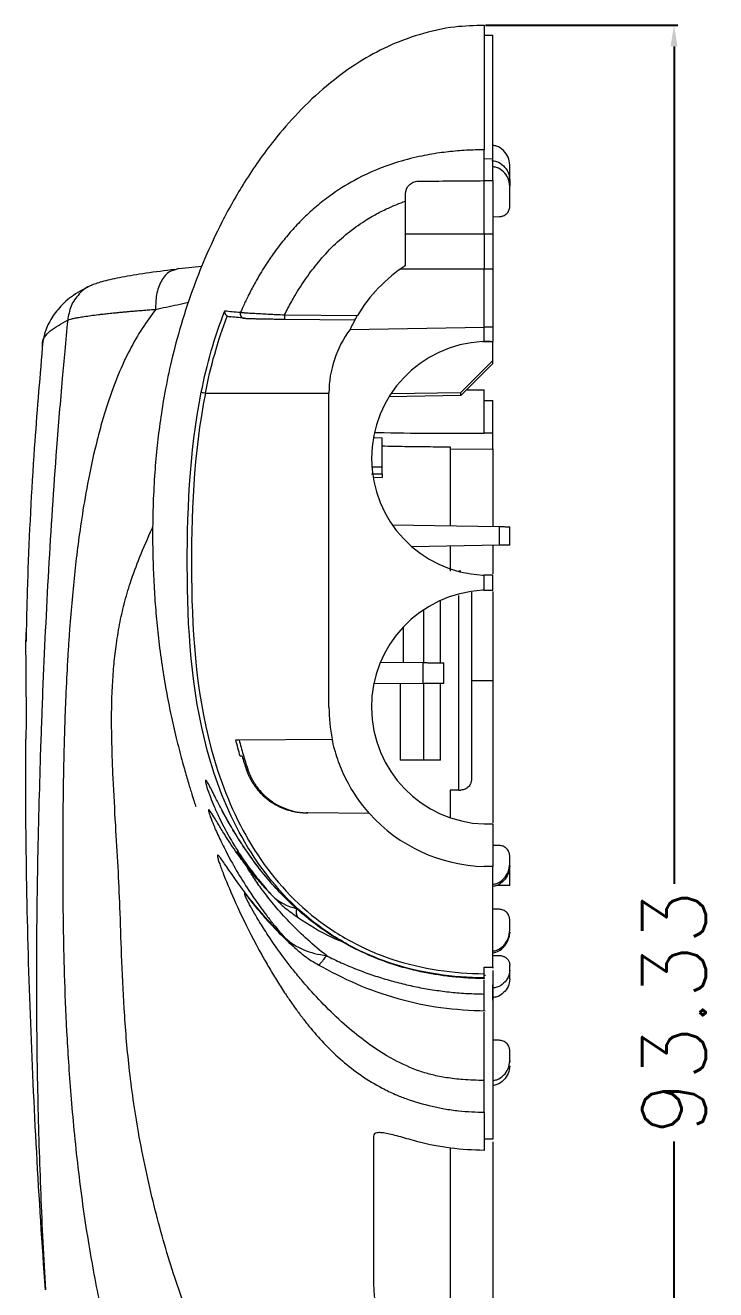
# Model space of a CAD drawing. Header units: inches. Extents: x 1424 to 4050, y 1126 to 1517.
# Drawn here: x 1863.5 to 1896.1, y 1348.3 to 1408.1 of the extents above; entities that cross this region are included whole.
import ezdxf

# ---------------------------------------------------------------- set-up
doc = ezdxf.new("R2010")
doc.units = ezdxf.units.IN
doc.header["$LTSCALE"] = 15
doc.styles.get("Standard").update_dxf_attribs({"font": 'txt', "bigfont": 'gbcbig.shx'})
doc.dimstyles.new('3', dxfattribs={"dimtxt": 3, "dimasz": 1, "dimexe": 0.18, "dimexo": 0.0625, "dimgap": 0.09, "dimtad": 0, "dimdsep": 46, "dimtxsty": 'Standard', "dimcen": 1, "dimclrd": 3, "dimclre": 3, "dimadec": 0, "dimazin": 2, "dimtfac": 1, "dimtofl": 0, "dimtmove": 0, "dimatfit": 3, "dimfxl": 1, "dimtolj": 1, "dimtzin": 0, "dimarcsym": 0})

# ---------------------------------------------------------------- blocks, each defined once
blk = doc.blocks.new('*D220')
at = {"color": 3, "lineweight": -2}
for p, q in [((1885.237, 1408.098), (1894.324, 1408.098)), ((1894.144, 1407.098), (1894.144, 1367.524)), ((1894.144, 1315.77), (1894.144, 1355.344)), ((1885.639, 1314.77), (1894.324, 1314.77))]:
    blk.add_line(p, q, dxfattribs=at)
at = {"color": 3}
for points in [[(1893.978, 1407.098), (1894.311, 1407.098), (1894.144, 1408.098)], [(1893.978, 1315.77), (1894.311, 1315.77), (1894.144, 1314.77)]]:
    blk.add_solid(points, dxfattribs=at)
at = {"layer": 'Defpoints', "color": 0}
for p in [(1885.174, 1408.098), (1894.144, 1408.098), (1885.576, 1314.77)]:
    blk.add_point(p, dxfattribs=at)
at = {"color": 0, "insert": (1894.144, 1361.434), "char_height": 3, "attachment_point": 5, "rotation": 90}
blk.add_mtext('\\A1;93.33', dxfattribs=at)

msp = doc.modelspace()

# ---------------------------------------------------------------- linework, layer by layer
at = {"color": 7, "linetype": 'Continuous', "lineweight": 15}
for p, q in [((1885.579, 1407.61), (1885.174, 1407.618)), ((1885.576, 1401.775), (1885.174, 1401.781)), ((1886.38, 1400.932), (1886.38, 1401.5)), ((1886.36, 1400.831), (1886.38, 1400.932)), ((1886.38, 1400.777), (1886.38, 1400.932)), ((1885.174, 1400.755), (1885.576, 1400.755)), ((1885.174, 1398.244), (1885.174, 1400.755)), ((1885.576, 1400.755), (1885.576, 1398.244)), ((1886.38, 1399.529), (1886.38, 1400.5)), ((1881.456, 1396.737), (1881.456, 1399.784)), ((1885.576, 1399.047), (1885.886, 1399.054)), ((1881.456, 1398.234), (1885.174, 1398.244)), ((1885.174, 1398.244), (1885.174, 1396.578)), ((1885.174, 1398.244), (1885.576, 1398.244)), ((1885.576, 1398.244), (1885.576, 1396.578)), ((1870.749, 1396.604), (1871.836, 1396.713)), ((1870.749, 1396.604), (1870.53, 1396.524)), ((1885.174, 1396.578), (1881.22, 1396.578)), ((1885.576, 1396.578), (1885.174, 1396.578)), ((1885.174, 1393.833), (1885.174, 1396.578)), ((1885.576, 1396.578), (1885.576, 1393.833)), ((1875.743, 1394.41), (1879.184, 1394.38)), ((1875.745, 1394.209), (1879.069, 1394.18)), ((1878.836, 1393.722), (1885.174, 1393.833)), ((1885.576, 1393.833), (1885.174, 1393.833)), ((1885.174, 1393.15), (1885.174, 1393.833)), ((1885.576, 1393.833), (1885.576, 1393.153)), ((1885.098, 1393.149), (1885.174, 1393.15)), ((1885.476, 1393.152), (1885.136, 1393.149)), ((1885.174, 1393.15), (1885.576, 1393.153)), ((1885.576, 1392.256), (1885.576, 1393.153)), ((1884.069, 1390.743), (1885.576, 1392.256)), ((1885.576, 1392.118), (1884.069, 1390.597)), ((1885.576, 1392.118), (1885.576, 1392.256)), ((1880.776, 1390.695), (1884.069, 1390.743)), ((1884.069, 1390.597), (1884.069, 1390.743)), ((1884.335, 1390.866), (1885.174, 1390.864)), ((1885.174, 1390.363), (1885.174, 1390.864)), ((1871.999, 1390.716), (1877.838, 1390.716)), ((1877.838, 1375.87), (1877.838, 1390.716)), ((1884.069, 1390.597), (1880.67, 1390.53)), ((1885.174, 1388.817), (1885.174, 1390.363)), ((1885.174, 1390.363), (1885.576, 1390.355)), ((1885.576, 1388.819), (1885.576, 1390.355)), ((1879.992, 1388.611), (1880.35, 1388.603)), ((1880.35, 1387.223), (1880.35, 1388.603)), ((1885.576, 1388.819), (1885.174, 1388.817)), ((1885.576, 1388.072), (1885.576, 1388.819)), ((1883.566, 1388.063), (1885.576, 1388.072)), ((1885.576, 1388.072), (1885.576, 1384.409)), ((1879.85, 1387.231), (1880.35, 1387.223)), ((1879.983, 1386.737), (1880.35, 1386.725)), ((1880.824, 1384.492), (1885.886, 1384.404)), ((1885.886, 1384.404), (1885.886, 1383.517)), ((1886.38, 1383.526), (1886.38, 1384.395)), ((1885.886, 1383.517), (1881.762, 1383.445)), ((1883.566, 1383.476), (1883.566, 1382.302)), ((1884.069, 1382.302), (1883.969, 1382.302)), ((1885.098, 1382.108), (1885.174, 1382.107)), ((1885.174, 1381.391), (1885.174, 1382.107)), ((1885.576, 1382.104), (1885.174, 1382.107)), ((1885.576, 1381.395), (1885.576, 1382.104)), ((1884.571, 1381.308), (1884.571, 1372.453)), ((1885.174, 1381.391), (1885.098, 1381.391)), ((1885.174, 1381.391), (1885.576, 1381.395)), ((1885.576, 1381.333), (1885.576, 1377.131)), ((1883.114, 1377.966), (1883.114, 1380.895)), ((1883.969, 1371.951), (1883.969, 1381.152)), ((1882.31, 1380.47), (1882.31, 1377.973)), ((1881.355, 1377.981), (1881.355, 1379.664)), ((1880.271, 1377.99), (1882.268, 1377.973)), ((1882.268, 1377.973), (1882.268, 1376.984)), ((1883.265, 1376.993), (1883.265, 1377.964)), ((1882.268, 1376.984), (1879.957, 1376.964)), ((1882.31, 1376.984), (1882.31, 1373.358)), ((1883.114, 1373.358), (1883.114, 1376.991)), ((1884.571, 1377.13), (1885.576, 1377.131)), ((1881.204, 1376.975), (1881.204, 1373.358)), ((1873.596, 1374.324), (1877.99, 1374.363)), ((1883.566, 1371.951), (1883.566, 1370.649)), ((1883.969, 1371.951), (1884.069, 1371.951)), ((1879.757, 1370.845), (1876.843, 1370.871)), ((1885.174, 1370.346), (1885.576, 1370.346)), ((1885.576, 1370.346), (1885.576, 1368.335)), ((1885.886, 1369.329), (1885.576, 1369.334)), ((1886.38, 1368.462), (1886.38, 1368.826)), ((1885.576, 1368.335), (1885.174, 1368.335)), ((1885.576, 1363.581), (1885.576, 1368.335)), ((1886.38, 1367.446), (1886.38, 1368.315)), ((1885.886, 1367.437), (1885.764, 1367.435)), ((1875.294, 1366.824), (1875.337, 1366.779)), ((1885.886, 1366.314), (1885.576, 1366.319)), ((1886.38, 1365.324), (1886.38, 1365.811)), ((1886.248, 1364.732), (1886.363, 1365.046)), ((1886.38, 1365.228), (1886.342, 1365.033)), ((1886.363, 1365.049), (1886.363, 1365.149)), ((1886.38, 1365.228), (1886.38, 1365.246)), ((1885.576, 1364.137), (1885.886, 1364.129)), ((1885.174, 1363.574), (1885.576, 1363.581)), ((1885.174, 1363.269), (1885.174, 1363.574)), ((1886.38, 1363.44), (1886.38, 1363.68)), ((1885.16, 1363.204), (1885.232, 1363.199)), ((1885.174, 1362.309), (1885.174, 1362.973)), ((1885.174, 1358.218), (1885.174, 1361.455)), ((1885.576, 1361.903), (1885.576, 1361.71)), ((1885.886, 1360.124), (1885.576, 1360.13)), ((1886.38, 1359.151), (1886.38, 1359.635)), ((1885.576, 1355.448), (1885.174, 1355.442))]:
    msp.add_line(p, q, dxfattribs=at)
at = {"color": 8, "linetype": 'Continuous', "lineweight": 15}
for p, q in [((1879.848, 1386.892), (1880.35, 1386.896)), ((1885.886, 1367.515), (1885.886, 1367.437)), ((1875.33, 1366.789), (1875.17, 1366.948)), ((1876.148, 1364.605), (1875.777, 1364.945))]:
    msp.add_line(p, q, dxfattribs=at)
at = {"color": 7, "linetype": 'Continuous', "lineweight": 15}
for centre, radius, start, end in [((1885.375, 1390.686), 7.209, 122.93463, 149.18337), ((1873.842, 1394.451), 0.2, 156.52742, 268.84602), ((1878.506, 1394.334), 2.764, 178.4251, 182.59236), ((1882.863, 1390.716), 5.025, 143.25215, 180), ((1885.375, 1390.686), 7.209, 151.01634, 155.09755), ((1885.375, 1387.629), 5.527, 92.87375, 267.12625), ((1879.615, 1429.592), 39.615, 258.63016, 258.91541), ((1885.375, 1375.87), 5.528, 92.87375, 267.91606), ((1885.375, 1375.87), 7.537, 180, 191.53696), ((1885.375, 1375.87), 7.537, 221.81031, 268.47193)]:
    msp.add_arc(centre, radius, start, end, dxfattribs=at)
for points, knots in [([(1885.175, 1408.091), (1884.71, 1408.079), (1883.672, 1408.054), (1882.131, 1407.699), (1880.617, 1407.13), (1879.137, 1406.32), (1877.718, 1405.273), (1876.386, 1404.01), (1875.077, 1402.502), (1873.863, 1400.773), (1872.799, 1398.886), (1871.995, 1397.159), (1871.327, 1395.46), (1870.782, 1393.778), (1870.351, 1392.104), (1870.05, 1390.609), (1869.841, 1389.273), (1869.693, 1388.015), (1869.585, 1386.715), (1869.515, 1385.276), (1869.498, 1383.797), (1869.53, 1382.4), (1869.594, 1381.171), (1869.686, 1379.995), (1869.82, 1378.756), (1869.992, 1377.525), (1870.203, 1376.314), (1870.433, 1375.198), (1870.694, 1374.104), (1870.945, 1373.164), (1871.157, 1372.425), (1871.328, 1371.853), (1871.453, 1371.453), (1871.52, 1371.247), (1871.546, 1371.168), (1871.546, 1371.18), (1871.546, 1371.183)], [0, 0, 0, 0, 0.021547, 0.048201, 0.073021, 0.096546, 0.126396, 0.154771, 0.18168, 0.219112, 0.252739, 0.28224, 0.307584, 0.337572, 0.364326, 0.38834, 0.410143, 0.431003, 0.455665, 0.485113, 0.518542, 0.549536, 0.577429, 0.606191, 0.636455, 0.67152, 0.704995, 0.742049, 0.783688, 0.82695, 0.862895, 0.899016, 0.935733, 0.964093, 0.992918, 1, 1, 1, 1]), ([(1885.174, 1408.098), (1885.174, 1408.086), (1885.174, 1408.061), (1885.174, 1407.578), (1885.174, 1406.717), (1885.174, 1405.501), (1885.174, 1404.031), (1885.174, 1402.818), (1885.174, 1402.212)], [0, 0, 0, 0, 0.1468012, 0.3294953, 0.5118798, 0.6936465, 0.8468384, 1, 1, 1, 1]), ([(1885.576, 1401.775), (1885.576, 1402.38), (1885.576, 1403.595), (1885.576, 1404.985), (1885.576, 1406.08), (1885.576, 1406.872), (1885.576, 1407.37), (1885.576, 1407.615), (1885.576, 1407.595), (1885.576, 1407.588)], [0, 0, 0, 0, 0.153378, 0.30822, 0.463401, 0.618682, 0.77366, 0.928314, 1, 1, 1, 1]), ([(1885.174, 1402.212), (1885.034, 1402.21), (1884.753, 1402.207), (1884.331, 1402.189), (1883.906, 1402.16), (1883.48, 1402.119), (1882.878, 1402.043), (1882.04, 1401.893), (1880.73, 1401.547), (1879.337, 1400.971), (1878.138, 1400.243), (1877.333, 1399.625), (1876.732, 1399.086), (1876.197, 1398.536), (1875.685, 1397.94), (1875.231, 1397.34), (1874.779, 1396.67), (1874.397, 1396.03), (1874.072, 1395.416), (1873.841, 1394.94), (1873.714, 1394.655), (1873.659, 1394.531)], [0, 0, 0, 0, 0.028456, 0.057086, 0.085893, 0.114886, 0.144079, 0.209374, 0.287624, 0.419354, 0.514538, 0.572244, 0.6256, 0.678584, 0.728196, 0.785254, 0.831369, 0.892478, 0.936631, 0.972433, 1, 1, 1, 1]), ([(1885.174, 1400.755), (1885.174, 1400.915), (1885.174, 1401.068), (1885.174, 1401.361), (1885.174, 1401.501), (1885.174, 1401.752), (1885.174, 1401.866), (1885.174, 1402.064), (1885.174, 1402.146), (1885.174, 1402.212)], [0, 0, 0, 0, 0.25, 0.25, 0.5, 0.5, 0.75, 0.75, 1, 1, 1, 1]), ([(1886.38, 1401.5), (1886.365, 1401.625), (1886.335, 1401.874), (1886.103, 1402.186), (1885.833, 1402.382), (1885.639, 1402.411), (1885.576, 1402.421)], [0, 0, 0, 0, 0.287082, 0.574261, 0.861488, 1, 1, 1, 1]), ([(1885.537, 1401.705), (1885.612, 1401.695), (1885.818, 1401.666), (1886.1, 1401.466), (1886.335, 1401.153), (1886.365, 1400.903), (1886.38, 1400.777)], [0, 0, 0, 0, 0.159119, 0.439107, 0.719152, 1, 1, 1, 1]), ([(1885.576, 1400.755), (1885.576, 1400.868), (1885.576, 1400.975), (1885.576, 1401.179), (1885.576, 1401.276), (1885.576, 1401.539), (1885.576, 1401.682), (1885.576, 1401.775)], [0, 0, 0, 0, 0.25, 0.25, 0.5, 0.5, 1, 1, 1, 1]), ([(1886.38, 1400.5), (1886.365, 1400.625), (1886.335, 1400.874), (1886.101, 1401.184), (1885.831, 1401.376), (1885.638, 1401.402), (1885.576, 1401.411)], [0, 0, 0, 0, 0.2880719, 0.5762558, 0.8644945, 1, 1, 1, 1]), ([(1881.456, 1400.125), (1881.456, 1400.283), (1881.519, 1400.436), (1881.683, 1400.603), (1881.749, 1400.649), (1881.894, 1400.711), (1881.974, 1400.727), (1882.053, 1400.728)], [0, 0, 0, 0, 0.5, 0.5, 0.75, 0.75, 1, 1, 1, 1]), ([(1882.053, 1400.728), (1882.572, 1400.733), (1883.092, 1400.737), (1884.132, 1400.746), (1884.653, 1400.751), (1885.174, 1400.755)], [0, 0, 0, 0, 0.5, 0.5, 1, 1, 1, 1]), ([(1875.743, 1394.41), (1875.795, 1394.515), (1875.948, 1394.82), (1876.276, 1395.408), (1876.746, 1396.143), (1877.351, 1396.941), (1878.029, 1397.682), (1878.8, 1398.358), (1879.45, 1398.811), (1880.028, 1399.154), (1880.494, 1399.395), (1880.998, 1399.618), (1881.316, 1399.733), (1881.456, 1399.784)], [0, 0, 0, 0, 0.043545, 0.127076, 0.250879, 0.36788, 0.500058, 0.624351, 0.749054, 0.794748, 0.874255, 0.944674, 1, 1, 1, 1]), ([(1885.886, 1399.054), (1885.907, 1399.055), (1885.949, 1399.057), (1886.01, 1399.07), (1886.081, 1399.093), (1886.16, 1399.133), (1886.238, 1399.194), (1886.302, 1399.269), (1886.347, 1399.353), (1886.375, 1399.441), (1886.379, 1399.499), (1886.38, 1399.529)], [0, 0, 0, 0, 0.0796745, 0.1593898, 0.2403721, 0.3687381, 0.5000918, 0.6284515, 0.7597989, 0.8791769, 1, 1, 1, 1]), ([(1870.556, 1396.559), (1870.086, 1396.498), (1869.144, 1396.377), (1868.022, 1396.187), (1867.131, 1395.997), (1866.797, 1395.876), (1866.63, 1395.816)], [0, 0, 0, 0, 0.247878, 0.497159, 0.747827, 1, 1, 1, 1]), ([(1866.64, 1395.82), (1866.337, 1395.668), (1865.757, 1395.377), (1865.094, 1394.786), (1864.634, 1394.138), (1864.362, 1393.499), (1864.307, 1393.058), (1864.283, 1392.868)], [0, 0, 0, 0, 0.245441, 0.470864, 0.675703, 0.859482, 1, 1, 1, 1]), ([(1869.644, 1394.656), (1869.202, 1394.097), (1868.801, 1393.476), (1868.049, 1392.023), (1867.7, 1391.191), (1867.289, 1389.935), (1867.208, 1389.67), (1867.046, 1389.109), (1866.965, 1388.812), (1866.734, 1387.892), (1866.591, 1387.242), (1866.357, 1386.047), (1866.264, 1385.5), (1866.106, 1384.483), (1866.04, 1384.012), (1865.924, 1383.121), (1865.875, 1382.703), (1865.783, 1381.853), (1865.739, 1381.417), (1865.657, 1380.508), (1865.618, 1380.036), (1865.564, 1379.307), (1865.547, 1379.06), (1865.514, 1378.561), (1865.498, 1378.307), (1865.453, 1377.522), (1865.425, 1376.968), (1865.385, 1376.029), (1865.372, 1375.697), (1865.348, 1375.007), (1865.337, 1374.648), (1865.317, 1373.926), (1865.309, 1373.563), (1865.294, 1372.859), (1865.288, 1372.52), (1865.273, 1371.544), (1865.267, 1370.945), (1865.261, 1370.103), (1865.26, 1369.832), (1865.258, 1369.312), (1865.257, 1369.063), (1865.256, 1368.338), (1865.257, 1367.878), (1865.263, 1366.798), (1865.269, 1366.187), (1865.29, 1364.816), (1865.306, 1364.057), (1865.357, 1362.397), (1865.392, 1361.494), (1865.491, 1359.594), (1865.554, 1358.606), (1865.684, 1357.004), (1865.733, 1356.446), (1865.845, 1355.296), (1865.907, 1354.705), (1866.045, 1353.523), (1866.12, 1352.932), (1866.281, 1351.777), (1866.366, 1351.212), (1866.544, 1350.118), (1866.636, 1349.586), (1866.831, 1348.543), (1866.934, 1348.033), (1867.253, 1346.532), (1867.484, 1345.574), (1867.978, 1343.744), (1868.24, 1342.874), (1868.659, 1341.617), (1868.805, 1341.202), (1869.099, 1340.402), (1869.247, 1340.019), (1869.688, 1338.925), (1869.979, 1338.264), (1870.552, 1337.036), (1870.833, 1336.471), (1871.384, 1335.407), (1871.655, 1334.907), (1872.209, 1333.919), (1872.491, 1333.433), (1872.772, 1332.948)], [0, 0, 0, 0, 0.0625, 0.0625, 0.125, 0.125, 0.140625, 0.140625, 0.15625, 0.15625, 0.1875, 0.1875, 0.21875, 0.21875, 0.25, 0.25, 0.28125, 0.28125, 0.3125, 0.3125, 0.34375, 0.34375, 0.359375, 0.359375, 0.375, 0.375, 0.40625, 0.40625, 0.421875, 0.421875, 0.4375, 0.4375, 0.453125, 0.453125, 0.46875, 0.46875, 0.5, 0.5, 0.515625, 0.515625, 0.53125, 0.53125, 0.5625, 0.5625, 0.59375, 0.59375, 0.625, 0.625, 0.65625, 0.65625, 0.6875, 0.6875, 0.703125, 0.703125, 0.71875, 0.71875, 0.734375, 0.734375, 0.75, 0.75, 0.765625, 0.765625, 0.78125, 0.78125, 0.8125, 0.8125, 0.84375, 0.84375, 0.859375, 0.859375, 0.875, 0.875, 0.90625, 0.90625, 0.9375, 0.9375, 0.96875, 0.96875, 1, 1, 1, 1]), ([(1869.645, 1394.656), (1869.557, 1394.65), (1869.382, 1394.637), (1869.132, 1394.618), (1868.894, 1394.599), (1868.67, 1394.58), (1868.457, 1394.562), (1868.257, 1394.545), (1868.069, 1394.527), (1867.893, 1394.511), (1867.727, 1394.494), (1867.572, 1394.479), (1867.428, 1394.463), (1867.293, 1394.449), (1867.167, 1394.434), (1867.051, 1394.421), (1866.849, 1394.397), (1866.58, 1394.363), (1866.272, 1394.319), (1866.011, 1394.277), (1865.796, 1394.237), (1865.621, 1394.198), (1865.535, 1394.174), (1865.493, 1394.162)], [0, 0, 0, 0, 0.041565, 0.082042, 0.121408, 0.159645, 0.196736, 0.232666, 0.267423, 0.300997, 0.333377, 0.364559, 0.394535, 0.423302, 0.450857, 0.477198, 0.502324, 0.591823, 0.678816, 0.763199, 0.844893, 0.92384, 1, 1, 1, 1]), ([(1873.036, 1394.353), (1873.026, 1394.36), (1873.005, 1394.374), (1872.977, 1394.403), (1872.952, 1394.436), (1872.935, 1394.471), (1872.923, 1394.507), (1872.918, 1394.543), (1872.918, 1394.576), (1872.922, 1394.596), (1872.923, 1394.603)], [0, 0, 0, 0, 0.103964, 0.221673, 0.353989, 0.500823, 0.6103, 0.750465, 0.914611, 1, 1, 1, 1]), ([(1873.659, 1394.531), (1873.669, 1394.53), (1873.689, 1394.527), (1873.733, 1394.523), (1873.787, 1394.519), (1873.851, 1394.514), (1873.959, 1394.506), (1874.135, 1394.495), (1874.397, 1394.48), (1874.701, 1394.463), (1875.011, 1394.447), (1875.362, 1394.43), (1875.601, 1394.418), (1875.743, 1394.41)], [0, 0, 0, 0, 0.04893, 0.098488, 0.14858, 0.199102, 0.24995, 0.371927, 0.499824, 0.618954, 0.7497, 0.851358, 1, 1, 1, 1]), ([(1879.069, 1394.18), (1879.068, 1394.179), (1879.082, 1394.204), (1879.126, 1394.281), (1879.154, 1394.33), (1879.184, 1394.38)], [0, 0, 0, 0, 0.5, 0.5, 1, 1, 1, 1]), ([(1865.493, 1394.162), (1865.445, 1393.674), (1865.356, 1392.756), (1865.224, 1391.291), (1865.095, 1389.766), (1864.857, 1386.747), (1864.57, 1382.354), (1864.342, 1377.609), (1864.21, 1373.966), (1864.131, 1371.329), (1864.071, 1368.743), (1864.034, 1366.453), (1864.018, 1364.573), (1864.013, 1363.005), (1864.018, 1361.431), (1864.035, 1359.565), (1864.071, 1357.471), (1864.132, 1355.153), (1864.214, 1352.86), (1864.315, 1350.59), (1864.4, 1349.082), (1864.443, 1348.333)], [0, 0, 0, 0, 0.0313982, 0.059022, 0.0942293, 0.1295162, 0.2531586, 0.376753, 0.4357211, 0.4895375, 0.5487321, 0.6053985, 0.6408446, 0.673316, 0.709533, 0.7455436, 0.7975949, 0.8490662, 0.8999579, 0.950274, 1, 1, 1, 1]), ([(1873.838, 1394.251), (1873.848, 1394.251), (1873.868, 1394.249), (1873.91, 1394.246), (1873.96, 1394.244), (1874.02, 1394.241), (1874.087, 1394.239), (1874.162, 1394.236), (1874.244, 1394.234), (1874.333, 1394.231), (1874.428, 1394.229), (1874.569, 1394.226), (1874.789, 1394.222), (1875.086, 1394.217), (1875.375, 1394.213), (1875.591, 1394.211), (1875.704, 1394.21), (1875.745, 1394.209)], [0, 0, 0, 0, 0.051803, 0.102784, 0.153143, 0.203055, 0.25267, 0.302115, 0.351489, 0.400872, 0.450322, 0.499878, 0.610583, 0.749666, 0.869773, 0.953322, 1, 1, 1, 1]), ([(1864.293, 1392.861), (1864.16, 1391.282), (1863.856, 1387.676), (1863.617, 1383.04), (1863.546, 1379.985), (1863.523, 1378.966)], [0, 0, 0, 0, 0.3415138, 0.7803961, 1, 1, 1, 1]), ([(1885.174, 1363.068), (1884.435, 1363.077), (1883.696, 1363.132), (1882.23, 1363.355), (1881.502, 1363.524), (1880.08, 1363.991), (1879.397, 1364.286), (1878.095, 1364.996), (1877.474, 1365.413), (1874.577, 1367.783), (1873.076, 1370.464), (1871.398, 1376.149), (1871.17, 1379.082), (1871.125, 1384.924), (1871.236, 1387.866), (1871.806, 1390.754)], [0, 0, 0, 0, 0.0625, 0.0625, 0.125, 0.125, 0.1875, 0.1875, 0.25, 0.25, 0.5, 0.5, 0.75, 0.75, 1, 1, 1, 1]), ([(1871.999, 1390.716), (1871.435, 1387.852), (1871.324, 1384.915), (1871.369, 1379.094), (1871.597, 1376.178), (1873.259, 1370.549), (1874.74, 1367.908), (1877.59, 1365.577), (1878.2, 1365.167), (1879.48, 1364.468), (1880.152, 1364.178), (1881.551, 1363.718), (1882.269, 1363.552), (1883.714, 1363.332), (1884.444, 1363.278), (1885.174, 1363.269)], [0, 0, 0, 0, 0.25, 0.25, 0.5, 0.5, 0.75, 0.75, 0.8125, 0.8125, 0.875, 0.875, 0.9375, 0.9375, 1, 1, 1, 1]), ([(1880.023, 1388.851), (1880.06, 1388.851), (1880.922, 1388.83), (1882.644, 1388.815), (1884.329, 1388.816), (1885.174, 1388.817)], [0, 0, 0, 0, 0.021644, 0.50957, 1, 1, 1, 1]), ([(1880.35, 1388.216), (1880.528, 1388.212), (1880.884, 1388.205), (1881.42, 1388.196), (1881.956, 1388.188), (1882.492, 1388.182), (1883.029, 1388.177), (1883.387, 1388.176), (1883.566, 1388.175)], [0, 0, 0, 0, 0.167359, 0.334362, 0.501069, 0.667538, 0.833829, 1, 1, 1, 1]), ([(1883.566, 1388.175), (1883.566, 1387.547), (1883.566, 1386.304), (1883.566, 1385.06), (1883.566, 1384.444)], [0, 0, 0, 0, 0.504688, 1, 1, 1, 1]), ([(1880.35, 1386.896), (1880.35, 1386.922), (1880.35, 1386.979), (1880.35, 1387.088), (1880.35, 1387.17), (1880.35, 1387.223)], [0, 0, 0, 0, 0.230879, 0.499995, 1, 1, 1, 1]), ([(1880.35, 1386.896), (1880.35, 1386.865), (1880.35, 1386.81), (1880.35, 1386.751), (1880.35, 1386.725)], [0, 0, 0, 0, 0.5662237, 1, 1, 1, 1]), ([(1885.886, 1384.404), (1885.907, 1384.403), (1885.949, 1384.403), (1886.01, 1384.401), (1886.081, 1384.4), (1886.16, 1384.399), (1886.238, 1384.398), (1886.302, 1384.396), (1886.347, 1384.396), (1886.375, 1384.395), (1886.379, 1384.395), (1886.38, 1384.395)], [0, 0, 0, 0, 0.079674, 0.15939, 0.240372, 0.368738, 0.500092, 0.628452, 0.759799, 0.879177, 1, 1, 1, 1]), ([(1885.576, 1383.512), (1885.576, 1383.209), (1885.576, 1382.901), (1885.576, 1382.559), (1885.576, 1382.426), (1885.576, 1382.285), (1885.576, 1382.179), (1885.576, 1382.166)], [0, 0, 0, 0, 0.6753388, 0.6860493, 0.7632186, 0.9711904, 1, 1, 1, 1]), ([(1886.38, 1383.526), (1886.379, 1383.526), (1886.378, 1383.526), (1886.366, 1383.525), (1886.343, 1383.525), (1886.303, 1383.524), (1886.239, 1383.523), (1886.161, 1383.522), (1886.073, 1383.52), (1885.98, 1383.519), (1885.918, 1383.518), (1885.886, 1383.517)], [0, 0, 0, 0, 0.079662, 0.159367, 0.240339, 0.368694, 0.500043, 0.628407, 0.759766, 0.879159, 1, 1, 1, 1]), ([(1863.531, 1379.403), (1863.524, 1379.403), (1863.519, 1379.37), (1863.511, 1379.24), (1863.508, 1379.142), (1863.505, 1378.89), (1863.505, 1378.736), (1863.507, 1378.372), (1863.509, 1378.16), (1863.513, 1377.697), (1863.515, 1377.442), (1863.52, 1376.89), (1863.522, 1376.597), (1863.524, 1375.991), (1863.525, 1375.673), (1863.524, 1375.024), (1863.523, 1374.695), (1863.521, 1374.363)], [0, 0, 0, 0, 0.125, 0.125, 0.25, 0.25, 0.375, 0.375, 0.5, 0.5, 0.625, 0.625, 0.75, 0.75, 0.875, 0.875, 1, 1, 1, 1]), ([(1882.268, 1377.973), (1882.3, 1377.973), (1882.363, 1377.972), (1882.456, 1377.971), (1882.547, 1377.971), (1882.671, 1377.97), (1882.82, 1377.968), (1882.978, 1377.967), (1883.108, 1377.966), (1883.198, 1377.965), (1883.255, 1377.964), (1883.261, 1377.964), (1883.265, 1377.964)], [0, 0, 0, 0, 0.060285, 0.120079, 0.179915, 0.240325, 0.370059, 0.500135, 0.629868, 0.759942, 0.879888, 1, 1, 1, 1]), ([(1883.265, 1376.993), (1883.264, 1376.993), (1883.262, 1376.993), (1883.249, 1376.993), (1883.227, 1376.992), (1883.184, 1376.992), (1883.108, 1376.991), (1882.978, 1376.99), (1882.82, 1376.989), (1882.643, 1376.987), (1882.457, 1376.986), (1882.331, 1376.985), (1882.268, 1376.984)], [0, 0, 0, 0, 0.060283, 0.120075, 0.179908, 0.240316, 0.370048, 0.500123, 0.629857, 0.759934, 0.879883, 1, 1, 1, 1]), ([(1885.576, 1377.131), (1885.576, 1376.471), (1885.576, 1375.292), (1885.576, 1373.732), (1885.576, 1372.589), (1885.576, 1371.857), (1885.576, 1371.176), (1885.576, 1370.738), (1885.576, 1370.408)], [0, 0, 0, 0, 0.294196, 0.526323, 0.696378, 0.804364, 0.853001, 1, 1, 1, 1]), ([(1864.443, 1348.333), (1864.285, 1350.498), (1864.147, 1352.665), (1863.91, 1357), (1863.809, 1359.169), (1863.567, 1365.678), (1863.49, 1370.02), (1863.521, 1374.363)], [0, 0, 0, 0, 0.25, 0.25, 0.5, 0.5, 1, 1, 1, 1]), ([(1873.432, 1374.323), (1873.455, 1374.323), (1873.478, 1374.323), (1873.501, 1374.323), (1873.517, 1374.324), (1873.532, 1374.324), (1873.548, 1374.324), (1873.564, 1374.324), (1873.58, 1374.324), (1873.596, 1374.324)], [0, 0, 0, 0, 0.000972415, 0.000972415, 0.000972415, 0.001594753, 0.001594753, 0.001594753, 0.002217097, 0.002217097, 0.002217097, 0.002217097]), ([(1873.646, 1373.559), (1873.609, 1373.684), (1873.534, 1373.938), (1873.466, 1374.194), (1873.432, 1374.323)], [0, 0, 0, 0, 0.496211, 1, 1, 1, 1]), ([(1873.596, 1374.324), (1873.626, 1374.208), (1873.686, 1373.975), (1873.783, 1373.628), (1873.886, 1373.282), (1873.96, 1373.053), (1873.998, 1372.939)], [0, 0, 0, 0, 0.249569, 0.49977, 0.750091, 1, 1, 1, 1]), ([(1879.757, 1370.845), (1879.312, 1371.343), (1878.94, 1371.889), (1878.492, 1372.781), (1878.362, 1373.089), (1878.145, 1373.715), (1878.057, 1374.035), (1877.99, 1374.363)], [0, 0, 0, 0, 0.5, 0.5, 0.75, 0.75, 1, 1, 1, 1]), ([(1873.732, 1373.559), (1873.718, 1373.559), (1873.703, 1373.559), (1873.689, 1373.559), (1873.674, 1373.559), (1873.66, 1373.559), (1873.646, 1373.559)], [0, 0, 0, 0, 0.000622769, 0.000622769, 0.000622769, 0.001245543, 0.001245543, 0.001245543, 0.001245543]), ([(1873.732, 1373.559), (1873.765, 1373.452), (1873.829, 1373.24), (1873.898, 1373.03), (1873.933, 1372.925)], [0, 0, 0, 0, 0.502693, 1, 1, 1, 1]), ([(1873.933, 1372.925), (1873.952, 1372.872), (1873.99, 1372.765), (1874.059, 1372.606), (1874.139, 1372.448), (1874.231, 1372.291), (1874.335, 1372.136), (1874.45, 1371.985), (1874.577, 1371.838), (1874.715, 1371.698), (1874.865, 1371.566), (1875.083, 1371.396), (1875.406, 1371.196), (1875.792, 1371.033), (1876.158, 1370.934), (1876.465, 1370.883), (1876.67, 1370.875), (1876.772, 1370.871)], [0, 0, 0, 0, 0.045064, 0.091381, 0.138913, 0.187618, 0.237437, 0.288304, 0.340139, 0.392853, 0.446345, 0.500505, 0.615029, 0.750156, 0.835419, 0.918821, 1, 1, 1, 1]), ([(1873.998, 1372.939), (1874.015, 1372.889), (1874.049, 1372.791), (1874.11, 1372.647), (1874.178, 1372.507), (1874.253, 1372.37), (1874.335, 1372.237), (1874.484, 1372.022), (1874.722, 1371.744), (1875.081, 1371.439), (1875.481, 1371.192), (1875.869, 1371.031), (1876.221, 1370.935), (1876.53, 1370.882), (1876.739, 1370.874), (1876.843, 1370.871)], [0, 0, 0, 0, 0.0417915, 0.0833788, 0.1248754, 0.1663967, 0.2080586, 0.2499765, 0.3751553, 0.4996973, 0.6253476, 0.749378, 0.8335762, 0.9168051, 1, 1, 1, 1]), ([(1883.114, 1373.358), (1882.954, 1373.358), (1882.635, 1373.358), (1882.157, 1373.358), (1881.68, 1373.358), (1881.363, 1373.358), (1881.204, 1373.358)], [0, 0, 0, 0, 0.249585, 0.499384, 0.749491, 1, 1, 1, 1]), ([(1885.174, 1363.04), (1885.036, 1363.042), (1884.748, 1363.048), (1884.299, 1363.07), (1883.769, 1363.112), (1883.166, 1363.183), (1882.276, 1363.329), (1881.215, 1363.582), (1879.972, 1364.015), (1878.82, 1364.555), (1877.457, 1365.373), (1876.014, 1366.536), (1874.872, 1367.799), (1874.125, 1368.793), (1873.65, 1369.5), (1873.253, 1370.154), (1872.933, 1370.723), (1872.663, 1371.23), (1872.379, 1371.785), (1872.12, 1372.295), (1871.973, 1372.504), (1872.018, 1372.227), (1872.203, 1371.686), (1872.404, 1371.185), (1872.68, 1370.573), (1872.999, 1369.955), (1873.312, 1369.419), (1873.508, 1369.102), (1873.716, 1368.782), (1873.956, 1368.435), (1874.222, 1368.073), (1874.507, 1367.709), (1874.822, 1367.331), (1875.052, 1367.077), (1875.17, 1366.948)], [0, 0, 0, 0, 0.012339, 0.025726, 0.040221, 0.059834, 0.079915, 0.12086, 0.157063, 0.197542, 0.234735, 0.300159, 0.365776, 0.39645, 0.42804, 0.459141, 0.48834, 0.516336, 0.548939, 0.605405, 0.671014, 0.741755, 0.782821, 0.811603, 0.839597, 0.882465, 0.898129, 0.909474, 0.922931, 0.938369, 0.952679, 0.967722, 0.983499, 1, 1, 1, 1]), ([(1884.571, 1372.453), (1884.57, 1372.434), (1884.569, 1372.394), (1884.558, 1372.336), (1884.541, 1372.278), (1884.511, 1372.21), (1884.462, 1372.134), (1884.369, 1372.041), (1884.265, 1371.985), (1884.156, 1371.955), (1884.1, 1371.952), (1884.069, 1371.951)], [0, 0, 0, 0, 0.060378, 0.1218213, 0.185216, 0.2513697, 0.3685229, 0.5016523, 0.7506747, 0.8577006, 1, 1, 1, 1]), ([(1875.17, 1366.948), (1875.11, 1367.01), (1874.989, 1367.134), (1874.814, 1367.322), (1874.644, 1367.51), (1874.479, 1367.699), (1874.297, 1367.914), (1874.009, 1368.269), (1873.566, 1368.854), (1873.108, 1369.529), (1872.795, 1370.031), (1872.595, 1370.359), (1872.414, 1370.661), (1872.279, 1370.88), (1872.197, 1370.994), (1872.145, 1371.046), (1872.135, 1370.988), (1872.213, 1370.73), (1872.385, 1370.289), (1872.646, 1369.698), (1873.025, 1368.932), (1873.513, 1368.055), (1873.991, 1367.292), (1874.448, 1366.622), (1874.81, 1366.123), (1875.206, 1365.619), (1875.5, 1365.261), (1875.691, 1365.044), (1875.777, 1364.945)], [0, 0, 0, 0, 0.012777, 0.02562, 0.038523, 0.05148, 0.064485, 0.0831, 0.125251, 0.189769, 0.241438, 0.266487, 0.301046, 0.362175, 0.392319, 0.423059, 0.484462, 0.549297, 0.607513, 0.671212, 0.732343, 0.800501, 0.862611, 0.88511, 0.931863, 0.958484, 0.981217, 1, 1, 1, 1]), ([(1872.772, 1370.981), (1872.773, 1370.978), (1872.777, 1370.971), (1872.863, 1370.817), (1873.028, 1370.523), (1873.307, 1370.041), (1873.675, 1369.452), (1874.041, 1368.914), (1874.349, 1368.474), (1874.574, 1368.205), (1874.611, 1368.161)], [0, 0, 0, 0, 0.066092, 0.133064, 0.264528, 0.52369, 0.652418, 0.793136, 0.966371, 1, 1, 1, 1]), ([(1886.38, 1368.826), (1886.379, 1368.847), (1886.378, 1368.888), (1886.366, 1368.95), (1886.343, 1369.022), (1886.303, 1369.101), (1886.239, 1369.18), (1886.161, 1369.246), (1886.073, 1369.292), (1885.98, 1369.322), (1885.918, 1369.326), (1885.886, 1369.329)], [0, 0, 0, 0, 0.079662, 0.159367, 0.240339, 0.368694, 0.500043, 0.628407, 0.759766, 0.879159, 1, 1, 1, 1]), ([(1875.777, 1364.945), (1875.717, 1365.004), (1875.597, 1365.12), (1875.423, 1365.297), (1875.253, 1365.474), (1875.086, 1365.652), (1874.816, 1365.949), (1874.492, 1366.324), (1873.958, 1366.983), (1873.407, 1367.735), (1872.997, 1368.338), (1872.774, 1368.664), (1872.652, 1368.827), (1872.58, 1368.895), (1872.56, 1368.863), (1872.582, 1368.749), (1872.633, 1368.578), (1872.709, 1368.358), (1872.837, 1368.014), (1873.111, 1367.325), (1873.685, 1366.025), (1874.393, 1364.628), (1874.993, 1363.577), (1875.354, 1362.978), (1875.7, 1362.434), (1876.025, 1361.949), (1876.326, 1361.524), (1876.642, 1361.104), (1877.082, 1360.555), (1877.674, 1359.889), (1878.465, 1359.133), (1879.355, 1358.441), (1880.204, 1357.923), (1880.925, 1357.578), (1881.704, 1357.27), (1882.483, 1357.044), (1883.319, 1356.874), (1883.945, 1356.786), (1884.572, 1356.735), (1884.977, 1356.726), (1885.174, 1356.721)], [0, 0, 0, 0, 0.0083, 0.016679, 0.025135, 0.033668, 0.042284, 0.068055, 0.088913, 0.142746, 0.192389, 0.220309, 0.247218, 0.274676, 0.303201, 0.327014, 0.352138, 0.37355, 0.393652, 0.438038, 0.513334, 0.593413, 0.617196, 0.64096, 0.664781, 0.681348, 0.697718, 0.71393, 0.730015, 0.761538, 0.792827, 0.82474, 0.857898, 0.877405, 0.892781, 0.929326, 0.946349, 0.965513, 0.98317, 1, 1, 1, 1]), ([(1873.501, 1369.066), (1873.499, 1369.067), (1873.478, 1369.078), (1873.528, 1368.985), (1873.669, 1368.751), (1874.005, 1368.291), (1874.313, 1367.866), (1874.58, 1367.583), (1874.599, 1367.563)], [0, 0, 0, 0, 0.013894, 0.201627, 0.420973, 0.67689, 0.977074, 1, 1, 1, 1]), ([(1885.576, 1367.495), (1885.643, 1367.505), (1885.838, 1367.535), (1886.108, 1367.743), (1886.336, 1368.07), (1886.365, 1368.332), (1886.38, 1368.462)], [0, 0, 0, 0, 0.146636, 0.430763, 0.714958, 1, 1, 1, 1]), ([(1886.38, 1368.369), (1886.366, 1368.238), (1886.336, 1367.976), (1886.109, 1367.647), (1885.84, 1367.436), (1885.643, 1367.404), (1885.576, 1367.393)], [0, 0, 0, 0, 0.283974, 0.568014, 0.852071, 1, 1, 1, 1]), ([(1886.38, 1367.446), (1886.379, 1367.446), (1886.378, 1367.446), (1886.366, 1367.445), (1886.343, 1367.445), (1886.303, 1367.444), (1886.239, 1367.443), (1886.161, 1367.442), (1886.073, 1367.44), (1885.98, 1367.439), (1885.918, 1367.438), (1885.886, 1367.437)], [0, 0, 0, 0, 0.079662, 0.159367, 0.240339, 0.368694, 0.500043, 0.628407, 0.759766, 0.879159, 1, 1, 1, 1]), ([(1873.844, 1367.112), (1873.84, 1367.113), (1873.83, 1367.115), (1873.929, 1366.985), (1874.13, 1366.728), (1874.414, 1366.377), (1874.827, 1365.894), (1875.394, 1365.269), (1875.884, 1364.81), (1876.135, 1364.575)], [0, 0, 0, 0, 0.105599, 0.237679, 0.333651, 0.447449, 0.600809, 0.795545, 1, 1, 1, 1]), ([(1875.33, 1366.789), (1875.49, 1366.633), (1875.818, 1366.315), (1876.197, 1366.058), (1876.391, 1365.927)], [0, 0, 0, 0, 0.4892514, 1, 1, 1, 1]), ([(1886.38, 1365.811), (1886.379, 1365.832), (1886.378, 1365.873), (1886.366, 1365.935), (1886.343, 1366.007), (1886.303, 1366.086), (1886.239, 1366.165), (1886.161, 1366.231), (1886.073, 1366.277), (1885.98, 1366.307), (1885.918, 1366.311), (1885.886, 1366.314)], [0, 0, 0, 0, 0.079662, 0.159367, 0.240339, 0.368694, 0.500043, 0.628407, 0.759766, 0.879159, 1, 1, 1, 1]), ([(1876.349, 1365.947), (1876.878, 1365.601), (1877.553, 1365.16), (1878.297, 1364.851), (1878.458, 1364.785)], [0, 0, 0, 0, 0.784352, 1, 1, 1, 1]), ([(1885.576, 1364.34), (1885.644, 1364.351), (1885.842, 1364.382), (1886.112, 1364.595), (1886.338, 1364.928), (1886.366, 1365.192), (1886.38, 1365.324)], [0, 0, 0, 0, 0.147557, 0.43135, 0.715269, 1, 1, 1, 1]), ([(1885.576, 1363.581), (1885.576, 1363.569), (1885.576, 1363.543), (1885.576, 1363.523), (1885.576, 1363.746), (1885.576, 1364.277), (1885.576, 1364.815), (1885.576, 1365.224), (1885.576, 1365.255), (1885.576, 1365.265)], [0, 0, 0, 0, 0.110659, 0.221234, 0.33093, 0.522459, 0.71475, 0.905377, 1, 1, 1, 1]), ([(1875.777, 1364.945), (1876.025, 1364.726), (1876.317, 1364.543), (1876.972, 1364.266), (1877.334, 1364.173), (1877.717, 1364.125)], [0, 0, 0, 0, 0.5, 0.5, 1, 1, 1, 1]), ([(1876.13, 1364.584), (1876.265, 1364.462), (1876.595, 1364.165), (1877.007, 1363.87), (1877.291, 1363.72), (1877.343, 1363.693)], [0, 0, 0, 0, 0.361116, 0.883405, 1, 1, 1, 1]), ([(1885.576, 1364.252), (1885.604, 1364.255), (1885.731, 1364.27), (1885.939, 1364.383), (1886.173, 1364.584), (1886.265, 1364.768), (1886.31, 1364.86)], [0, 0, 0, 0, 0.083937, 0.384412, 0.694475, 1, 1, 1, 1]), ([(1877.717, 1364.125), (1877.834, 1364.067), (1878.067, 1363.951), (1878.42, 1363.787), (1878.776, 1363.632), (1879.135, 1363.485), (1879.495, 1363.348), (1879.858, 1363.219), (1880.222, 1363.099), (1880.588, 1362.987), (1880.954, 1362.885), (1881.448, 1362.759), (1882.073, 1362.621), (1882.835, 1362.49), (1883.607, 1362.393), (1884.388, 1362.328), (1884.911, 1362.315), (1885.174, 1362.309)], [0, 0, 0, 0, 0.050637, 0.101087, 0.151352, 0.201436, 0.25134, 0.301068, 0.350621, 0.400002, 0.449213, 0.498255, 0.597327, 0.697025, 0.797362, 0.89835, 1, 1, 1, 1]), ([(1885.886, 1364.129), (1885.91, 1364.128), (1885.955, 1364.125), (1886.021, 1364.111), (1886.082, 1364.091), (1886.138, 1364.064), (1886.189, 1364.033), (1886.233, 1363.998), (1886.271, 1363.96), (1886.303, 1363.92), (1886.328, 1363.879), (1886.348, 1363.838), (1886.363, 1363.797), (1886.373, 1363.756), (1886.379, 1363.717), (1886.38, 1363.692), (1886.38, 1363.68)], [0, 0, 0, 0, 0.0890073, 0.1753113, 0.2589117, 0.3398081, 0.4180002, 0.4934878, 0.5662706, 0.6363484, 0.7037209, 0.7683881, 0.8303497, 0.8896056, 0.9461557, 1, 1, 1, 1]), ([(1877.298, 1363.71), (1877.902, 1363.386), (1879.115, 1362.735), (1881.081, 1362.063), (1883.126, 1361.611), (1884.523, 1361.545), (1885.224, 1361.512)], [0, 0, 0, 0, 0.246923, 0.495939, 0.747045, 1, 1, 1, 1]), ([(1885.174, 1363.068), (1885.174, 1363.069), (1885.174, 1363.091), (1885.174, 1363.165), (1885.174, 1363.217), (1885.174, 1363.269)], [0, 0, 0, 0, 0.5, 0.5, 1, 1, 1, 1]), ([(1886.38, 1363.44), (1886.365, 1363.324), (1886.336, 1363.093), (1886.107, 1362.805), (1885.838, 1362.624), (1885.642, 1362.599), (1885.576, 1362.59)], [0, 0, 0, 0, 0.285101, 0.569343, 0.853527, 1, 1, 1, 1]), ([(1885.576, 1363.422), (1885.576, 1363.195), (1885.576, 1362.818), (1885.576, 1362.284), (1885.576, 1362.046), (1885.576, 1361.988), (1885.576, 1362.232), (1885.576, 1362.638), (1885.576, 1362.793), (1885.576, 1362.652), (1885.576, 1362.222), (1885.576, 1361.619), (1885.576, 1360.692), (1885.576, 1359.55), (1885.576, 1358.403), (1885.576, 1357.65), (1885.576, 1356.565), (1885.576, 1355.955), (1885.576, 1355.448)], [0, 0, 0, 0, 0.051605, 0.085789, 0.119933, 0.1542, 0.188455, 0.260175, 0.332028, 0.40344, 0.462354, 0.521455, 0.580367, 0.667523, 0.709884, 0.752227, 0.79406, 1, 1, 1, 1]), ([(1886.38, 1363.004), (1886.365, 1362.888), (1886.336, 1362.656), (1886.108, 1362.364), (1885.839, 1362.177), (1885.643, 1362.148), (1885.576, 1362.138)], [0, 0, 0, 0, 0.284057, 0.568206, 0.852399, 1, 1, 1, 1]), ([(1885.174, 1361.527), (1885.174, 1361.531), (1885.174, 1361.54), (1885.174, 1361.788), (1885.174, 1362.131), (1885.174, 1362.309)], [0, 0, 0, 0, 0.275534, 0.624671, 1, 1, 1, 1]), ([(1886.38, 1359.635), (1886.379, 1359.655), (1886.378, 1359.695), (1886.366, 1359.755), (1886.343, 1359.824), (1886.303, 1359.902), (1886.239, 1359.978), (1886.161, 1360.042), (1886.073, 1360.088), (1885.98, 1360.117), (1885.918, 1360.121), (1885.886, 1360.124)], [0, 0, 0, 0, 0.079662, 0.159367, 0.240339, 0.368694, 0.500043, 0.628407, 0.759766, 0.879159, 1, 1, 1, 1]), ([(1885.576, 1358.22), (1885.642, 1358.23), (1885.838, 1358.259), (1886.107, 1358.457), (1886.336, 1358.772), (1886.365, 1359.025), (1886.38, 1359.151)], [0, 0, 0, 0, 0.146471, 0.430658, 0.714899, 1, 1, 1, 1]), ([(1886.38, 1358.922), (1886.365, 1358.796), (1886.336, 1358.543), (1886.108, 1358.227), (1885.839, 1358.025), (1885.643, 1357.994), (1885.576, 1357.984)], [0, 0, 0, 0, 0.28409, 0.568282, 0.852528, 1, 1, 1, 1]), ([(1885.174, 1356.721), (1885.174, 1356.788), (1885.174, 1356.87), (1885.174, 1357.065), (1885.174, 1357.177), (1885.174, 1357.555), (1885.174, 1357.859), (1885.174, 1358.218)], [0, 0, 0, 0, 0.25, 0.25, 0.5, 0.5, 1, 1, 1, 1]), ([(1882.044, 1355.327), (1881.757, 1355.406), (1881.485, 1355.482), (1880.973, 1355.621), (1880.747, 1355.68), (1880.454, 1355.737), (1880.368, 1355.75), (1880.218, 1355.761), (1880.154, 1355.76), (1880.05, 1355.739), (1880.012, 1355.721), (1879.961, 1355.667), (1879.948, 1355.631), (1879.948, 1355.587)], [0, 0, 0, 0, 0.25, 0.25, 0.5, 0.5, 0.625, 0.625, 0.75, 0.75, 0.875, 0.875, 1, 1, 1, 1]), ([(1879.948, 1355.587), (1879.948, 1354.738), (1879.948, 1353.794), (1879.948, 1352.123), (1879.948, 1351.523), (1879.948, 1350.205), (1879.948, 1349.488), (1879.948, 1348.689)], [0, 0, 0, 0, 0.5, 0.5, 0.75, 0.75, 1, 1, 1, 1]), ([(1883.566, 1355.029), (1883.566, 1354.624), (1883.566, 1351.246), (1883.566, 1347.869), (1883.566, 1344.897)], [0, 0, 0, 0, 0.1201694, 1, 1, 1, 1]), ([(1885.576, 1355.324), (1885.576, 1354.055), (1885.576, 1350.473), (1885.576, 1346.892), (1885.576, 1344.58)], [0, 0, 0, 0, 0.354287, 1, 1, 1, 1]), ([(1879.948, 1348.689), (1879.948, 1348.455), (1879.96, 1348.21), (1880.027, 1347.694), (1880.08, 1347.424), (1880.222, 1346.993), (1880.279, 1346.847), (1880.423, 1346.551), (1880.511, 1346.4), (1880.671, 1346.18), (1880.729, 1346.107), (1880.858, 1345.965), (1880.93, 1345.895), (1881.085, 1345.763), (1881.169, 1345.7), (1881.35, 1345.586), (1881.447, 1345.535), (1881.55, 1345.491)], [0, 0, 0, 0, 0.25, 0.25, 0.5, 0.5, 0.625, 0.625, 0.75, 0.75, 0.8125, 0.8125, 0.875, 0.875, 0.9375, 0.9375, 1, 1, 1, 1])]:
    msp.add_open_spline(points, degree=3, knots=knots, dxfattribs=at)
for points in [[(1886.38, 1400.777), (1886.38, 1400.687), (1886.38, 1400.594), (1886.38, 1400.5)], [(1881.456, 1399.784), (1881.456, 1399.898), (1881.456, 1400.012), (1881.456, 1400.125)], [(1871.806, 1390.754), (1872.064, 1392.067), (1872.426, 1393.354), (1872.923, 1394.603)], [(1871.999, 1390.716), (1872.243, 1391.956), (1872.58, 1393.172), (1873.036, 1394.353)], [(1872.923, 1394.603), (1873.143, 1394.579), (1873.388, 1394.555), (1873.659, 1394.531)], [(1873.036, 1394.353), (1873.067, 1394.334), (1873.103, 1394.325), (1873.14, 1394.324)], [(1873.838, 1394.251), (1873.583, 1394.276), (1873.35, 1394.3), (1873.14, 1394.324)], [(1873.998, 1372.939), (1873.975, 1372.934), (1873.954, 1372.93), (1873.933, 1372.925)], [(1883.969, 1371.951), (1883.835, 1371.951), (1883.7, 1371.951), (1883.566, 1371.951)], [(1876.843, 1370.871), (1876.818, 1370.871), (1876.795, 1370.871), (1876.772, 1370.871)], [(1886.38, 1368.369), (1886.38, 1368.406), (1886.38, 1368.437), (1886.38, 1368.462)], [(1875.17, 1366.948), (1875.467, 1366.665), (1875.853, 1366.462), (1876.299, 1366.353)], [(1886.38, 1363.004), (1886.38, 1363.155), (1886.38, 1363.3), (1886.38, 1363.44)], [(1885.174, 1363.068), (1885.174, 1363.058), (1885.174, 1363.049), (1885.174, 1363.04)], [(1886.38, 1359.151), (1886.38, 1359.132), (1886.38, 1359.112), (1886.38, 1359.093)], [(1885.174, 1356.722), (1885.174, 1356.154), (1885.174, 1355.553), (1885.174, 1354.92)], [(1885.174, 1354.92), (1884.108, 1354.933), (1883.062, 1355.047), (1882.044, 1355.327)]]:
    msp.add_open_spline(points, degree=3, dxfattribs=at)
at = {"color": 8, "linetype": 'Continuous', "lineweight": 15}
for points, knots in [([(1870.53, 1396.524), (1870.454, 1396.503), (1870.215, 1396.436), (1869.902, 1396.032), (1869.658, 1395.397), (1869.649, 1394.897), (1869.644, 1394.656)], [0, 0, 0, 0, 0.1382291, 0.4322884, 0.7263453, 1, 1, 1, 1]), ([(1866.631, 1395.811), (1866.622, 1395.808), (1866.391, 1395.744), (1866.019, 1395.412), (1865.608, 1394.847), (1865.53, 1394.386), (1865.493, 1394.162)], [0, 0, 0, 0, 0.014253, 0.34553, 0.680819, 1, 1, 1, 1]), ([(1871.196, 1394.988), (1871.02, 1394.95), (1870.481, 1394.832), (1869.981, 1394.727), (1869.644, 1394.656)], [0, 0, 0, 0, 0.326418, 1, 1, 1, 1]), ([(1864.31, 1392.859), (1864.304, 1392.911), (1864.266, 1393.222), (1864.599, 1393.678), (1865.193, 1393.999), (1865.493, 1394.162)], [0, 0, 0, 0, 0.089834, 0.540951, 1, 1, 1, 1]), ([(1875.157, 1340.347), (1874.833, 1340.725), (1874.171, 1341.497), (1873.269, 1342.828), (1872.382, 1344.388), (1871.405, 1346.485), (1870.432, 1349.15), (1869.529, 1352.362), (1868.824, 1355.63), (1868.379, 1358.752), (1868.152, 1361.547), (1868.035, 1364.057), (1867.971, 1366.285), (1867.878, 1368.334), (1867.753, 1370.371), (1867.646, 1372.321), (1867.577, 1374.101), (1867.56, 1375.534), (1867.595, 1376.749), (1867.666, 1377.786), (1867.777, 1378.786), (1867.935, 1379.773), (1868.162, 1380.789), (1868.473, 1381.849), (1868.92, 1383.038), (1869.28, 1383.884), (1869.508, 1384.367), (1869.515, 1384.382)], [0, 0, 0, 0, 0.031999, 0.065286, 0.102995, 0.146949, 0.213602, 0.285145, 0.361743, 0.428747, 0.488786, 0.544231, 0.592692, 0.633719, 0.676, 0.723476, 0.759056, 0.790284, 0.815323, 0.83713, 0.857515, 0.881221, 0.903853, 0.929237, 0.960585, 0.998796, 1, 1, 1, 1]), ([(1877.717, 1364.125), (1877.418, 1364.37), (1876.822, 1364.856), (1876.04, 1365.625), (1875.361, 1366.371), (1874.8, 1367.069), (1874.365, 1367.676), (1874.061, 1368.149), (1873.946, 1368.355), (1873.898, 1368.44)], [0, 0, 0, 0, 0.156086, 0.310593, 0.46493, 0.609996, 0.75371, 0.897529, 1, 1, 1, 1]), ([(1885.174, 1358.218), (1884.838, 1358.228), (1884.24, 1358.246), (1883.422, 1358.34), (1882.742, 1358.473), (1881.897, 1358.721), (1880.82, 1359.212), (1879.678, 1359.955), (1878.624, 1360.812), (1877.689, 1361.692), (1876.932, 1362.504), (1876.365, 1363.174), (1875.952, 1363.694), (1875.509, 1364.286), (1875.062, 1364.928), (1874.643, 1365.575), (1874.318, 1366.116), (1874.083, 1366.536), (1873.929, 1366.84), (1873.866, 1367.005), (1873.847, 1367.077), (1873.871, 1367.063), (1873.872, 1367.063)], [0, 0, 0, 0, 0.051045, 0.090735, 0.124888, 0.156166, 0.224455, 0.305298, 0.36831, 0.442093, 0.515827, 0.556749, 0.597284, 0.637512, 0.698035, 0.757087, 0.812189, 0.863571, 0.911696, 0.957835, 0.999409, 1, 1, 1, 1]), ([(1876.299, 1366.353), (1876.295, 1366.31), (1876.286, 1366.22), (1876.29, 1366.107), (1876.313, 1366.011), (1876.349, 1365.947), (1876.384, 1365.927), (1876.396, 1365.92)], [0, 0, 0, 0, 0.19194, 0.400321, 0.625162, 0.866401, 1, 1, 1, 1]), ([(1877.717, 1364.125), (1877.672, 1364.062), (1877.595, 1363.954), (1877.501, 1363.833), (1877.43, 1363.75), (1877.37, 1363.69), (1877.353, 1363.691), (1877.344, 1363.691)], [0, 0, 0, 0, 0.222043, 0.38015, 0.585438, 0.766589, 1, 1, 1, 1])]:
    msp.add_open_spline(points, degree=3, knots=knots, dxfattribs=at)

# ---------------------------------------------------------------- dimensions: what is measured, and where the dimension line sits
dim = msp.add_linear_dim(base=(1894.144, 1408.098), p1=(1885.576, 1314.77), p2=(1885.174, 1408.098), angle=90, dimstyle='3')
dim.commit()
dim.dimension.update_dxf_attribs({"geometry": '*D220', "text_midpoint": (1894.144, 1361.434)})

doc.saveas('drawing.dxf')
